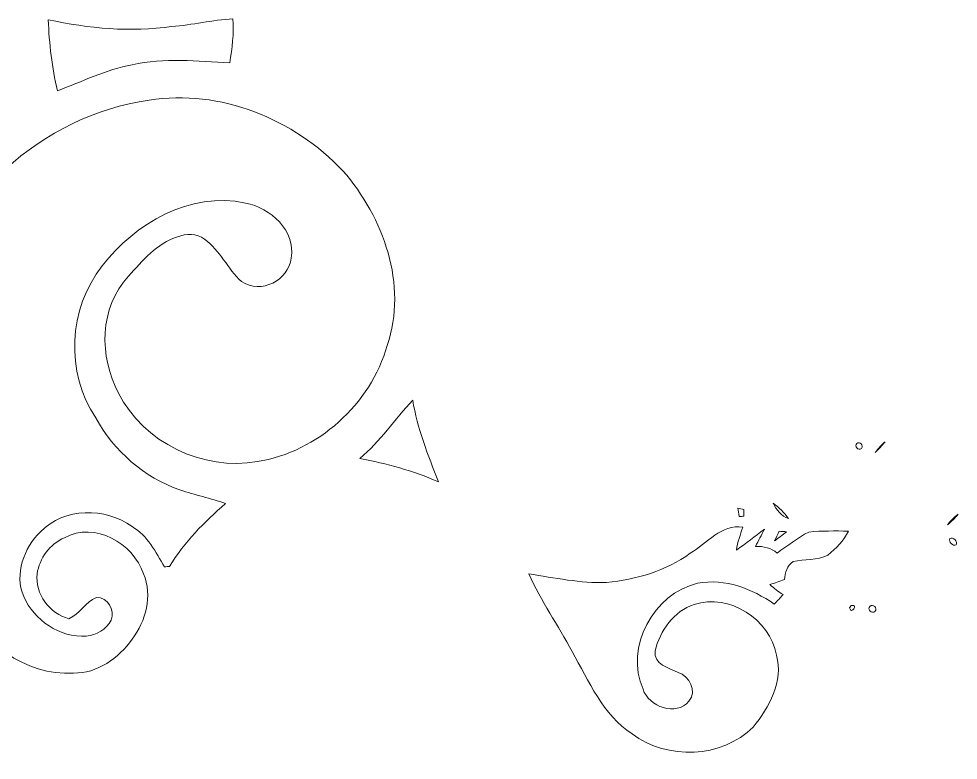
# Model space of a CAD drawing. Header units: centimetres. Extents: x -16.3 to 16.1, y -13.3 to 13.3.
# Drawn here: x 0.69 to 15.36, y -11.3 to 0.27 of the extents above; entities that cross this region are included whole.
import ezdxf

# ---------------------------------------------------------------- set-up
doc = ezdxf.new("R2010")
doc.units = ezdxf.units.CM
doc.header["$MEASUREMENT"] = 0
doc.layers.add('Layer 1', color=7, linetype='Continuous')

msp = doc.modelspace()

# ---------------------------------------------------------------- linework, layer by layer
at = {"layer": 'Layer 1', "color": 8, "lineweight": 9}
for points, knots in [([(3.0802, 0.15293), (2.43779, 0.05944), (1.7848, 0.11941), (1.15333, 0.25735), (1.15333, 0.25735), (1.16673, -0.11624), (1.21295, -0.48772), (1.29479, -0.85249), (1.29479, -0.85249), (1.68002, -0.7082), (2.05503, -0.52299), (2.46249, -0.4475), (2.46249, -0.4475), (2.96308, -0.32861), (3.48025, -0.39353), (3.98825, -0.41646), (3.98825, -0.41646), (4.01682, -0.18891), (4.05775, 0.04216), (4.03517, 0.27146), (4.03517, 0.27146), (3.7152, 0.25276), (3.40052, 0.17198), (3.0802, 0.15293), (3.0802, 0.15293), (3.0802, 0.15293), (3.0802, 0.15293), (3.0802, 0.15293)], [0, 0, 0, 0, 0.125, 0.125, 0.125, 0.125, 0.25, 0.25, 0.25, 0.25, 0.375, 0.375, 0.375, 0.375, 0.5, 0.5, 0.5, 0.5, 0.625, 0.625, 0.625, 0.625, 0.75, 0.75, 0.75, 0.75, 1, 1, 1, 1]), ([(2.7253, -0.99995), (1.05314, -1.23243), (-0.3936, -2.56346), (-0.81658, -4.19118), (-0.81658, -4.19118), (-0.94676, -4.63744), (-1.00038, -5.1144), (-0.90337, -5.57336), (-0.90337, -5.57336), (-0.71745, -6.31455), (-0.75379, -7.10018), (-0.94605, -7.83643), (-0.94605, -7.83643), (-1.13832, -8.55574), (-1.54683, -9.19286), (-2.01779, -9.76119), (-2.01779, -9.76119), (-1.90843, -9.81093), (-1.78708, -9.85397), (-1.70594, -9.94604), (-1.70594, -9.94604), (-1.64314, -10.08927), (-1.6636, -10.25402), (-1.61633, -10.40289), (-1.61633, -10.40289), (-1.51791, -10.56587), (-1.38103, -10.69957), (-1.24662, -10.83257), (-1.24662, -10.83257), (-1.21946, -10.82622), (-1.16583, -10.81282), (-1.13902, -10.80611), (-1.13902, -10.80611), (-1.13726, -10.62867), (-1.14255, -10.45157), (-1.1556, -10.27554), (-1.1556, -10.27554), (-1.25121, -10.08821), (-1.39655, -9.93158), (-1.5232, -9.76507), (-1.5232, -9.76507), (-1.47557, -9.65888), (-1.43253, -9.54846), (-1.39302, -9.43945), (-1.39302, -9.43945), (-1.30695, -9.47649), (-1.22122, -9.5153), (-1.1355, -9.55481), (-1.1355, -9.55481), (-1.25191, -9.41899), (-1.37397, -9.28353), (-1.44523, -9.11772), (-1.44523, -9.11772), (-1.33164, -9.15546), (-1.22404, -9.20838), (-1.11715, -9.26235), (-1.11715, -9.26235), (-1.10375, -9.15441), (-1.09352, -9.04327), (-1.08011, -8.93709), (-1.08011, -8.93709), (-1.05436, -8.93038), (-1.0032, -8.91769), (-0.9778, -8.91133), (-0.9778, -8.91133), (-0.95523, -9.0267), (-0.94747, -9.14206), (-0.94112, -9.25989), (-0.94112, -9.25989), (-0.82752, -9.21438), (-0.70863, -9.18051), (-0.58552, -9.17662), (-0.58552, -9.17662), (-0.69382, -9.32868), (-0.82928, -9.45709), (-0.95981, -9.58938), (-0.95981, -9.58938), (-0.85398, -9.54634), (-0.74815, -9.50225), (-0.6402, -9.46449), (-0.6402, -9.46449), (-0.63385, -9.57951), (-0.56541, -9.70157), (-0.59081, -9.82044), (-0.59081, -9.82044), (-0.69064, -10.00425), (-0.87303, -10.12843), (-0.9778, -10.3094), (-0.9778, -10.3094), (-0.98839, -10.49355), (-0.98839, -10.67841), (-0.97816, -10.86362), (-0.97816, -10.86362), (-0.81376, -10.75567), (-0.65043, -10.63537), (-0.546, -10.46498), (-0.546, -10.46498), (-0.4571, -10.31786), (-0.4691, -10.13866), (-0.42042, -9.97955), (-0.42042, -9.97955), (-0.3234, -9.91394), (-0.2084, -9.88113), (-0.10927, -9.81975), (-0.10927, -9.81975), (-0.04224, -9.7566), (0.00504, -9.67617), (0.05936, -9.60314), (0.05936, -9.60314), (-0.22674, -9.21509), (-0.4437, -8.74236), (-0.39219, -8.24918), (-0.39219, -8.24918), (-0.38161, -8.07314), (-0.37985, -7.86183), (-0.21722, -7.75247), (-0.21722, -7.75247), (-0.183, -8.08301), (-0.24403, -8.42062), (-0.14913, -8.74519), (-0.14913, -8.74519), (0.07524, -9.45145), (0.79385, -9.99119), (1.54491, -9.93687), (1.54491, -9.93687), (1.9185, -9.94816), (2.25258, -9.70262), (2.46072, -9.41017), (2.46072, -9.41017), (2.67768, -9.12407), (2.78069, -8.73284), (2.64134, -8.38923), (2.64134, -8.38923), (2.4766, -7.91334), (1.87828, -7.56479), (1.40556, -7.82585), (1.40556, -7.82585), (1.17555, -7.92216), (1.01786, -8.14617), (0.9787, -8.38888), (0.9787, -8.38888), (0.94307, -8.70321), (1.17626, -9.00942), (1.47577, -9.09019), (1.47577, -9.09019), (1.64369, -9.01399), (1.73612, -8.8302), (1.9051, -8.75611), (1.9051, -8.75611), (2.07937, -8.75259), (2.20037, -8.95297), (2.13264, -9.11384), (2.13264, -9.11384), (2.06173, -9.25953), (1.90298, -9.34596), (1.74599, -9.36219), (1.74599, -9.36219), (1.33501, -9.38901), (0.93284, -9.11206), (0.76986, -8.74272), (0.76986, -8.74272), (0.61922, -8.39206), (0.77338, -7.98776), (1.03162, -7.73271), (1.03162, -7.73271), (1.39886, -7.35277), (2.0455, -7.34713), (2.46072, -7.65228), (2.46072, -7.65228), (2.70308, -7.79198), (2.82902, -8.04951), (2.96766, -8.28058), (2.96766, -8.28058), (2.98742, -8.27881), (3.02728, -8.27529), (3.04739, -8.27352), (3.04739, -8.27352), (3.27317, -7.89392), (3.5882, -7.57961), (3.92052, -7.29315), (3.92052, -7.29315), (3.68698, -7.20954), (3.4425, -7.1591), (3.20755, -7.08078), (3.20755, -7.08078), (2.6484, -6.88605), (2.18062, -6.47436), (1.89592, -5.95683), (1.89592, -5.95683), (1.41509, -5.25445), (1.46659, -4.24586), (1.99647, -3.58299), (1.99647, -3.58299), (2.50658, -2.91836), (3.36842, -2.41776), (4.22884, -2.60368), (4.22884, -2.60368), (4.61937, -2.67635), (5.02118, -3.03301), (4.94428, -3.46199), (4.94428, -3.46199), (4.90547, -3.80841), (4.47191, -4.03349), (4.16852, -3.82676), (4.16852, -3.82676), (3.9498, -3.63167), (3.8362, -3.33887), (3.59208, -3.16883), (3.59208, -3.16883), (3.47143, -3.07534), (3.30562, -3.07499), (3.1691, -3.1332), (3.1691, -3.1332), (2.84701, -3.23197), (2.62159, -3.5015), (2.40745, -3.74597), (2.40745, -3.74597), (1.94884, -4.22857), (1.94214, -5.00433), (2.25082, -5.56772), (2.25082, -5.56772), (2.63464, -6.3463), (3.5688, -6.78374), (4.41617, -6.6391), (4.41617, -6.6391), (5.36267, -6.48423), (6.18182, -5.74446), (6.44464, -4.82406), (6.44464, -4.82406), (6.76426, -3.87861), (6.38608, -2.82663), (5.75214, -2.10203), (5.75214, -2.10203), (4.99155, -1.29346), (3.83691, -0.81721), (2.7253, -0.99995), (2.7253, -0.99995), (2.7253, -0.99995), (2.7253, -0.99995), (2.7253, -0.99995)], [0, 0, 0, 0, 0.01639344, 0.01639344, 0.01639344, 0.01639344, 0.03278689, 0.03278689, 0.03278689, 0.03278689, 0.04918033, 0.04918033, 0.04918033, 0.04918033, 0.06557377, 0.06557377, 0.06557377, 0.06557377, 0.08196721, 0.08196721, 0.08196721, 0.08196721, 0.09836066, 0.09836066, 0.09836066, 0.09836066, 0.1147541, 0.1147541, 0.1147541, 0.1147541, 0.13114754, 0.13114754, 0.13114754, 0.13114754, 0.14754098, 0.14754098, 0.14754098, 0.14754098, 0.16393443, 0.16393443, 0.16393443, 0.16393443, 0.18032787, 0.18032787, 0.18032787, 0.18032787, 0.19672131, 0.19672131, 0.19672131, 0.19672131, 0.21311475, 0.21311475, 0.21311475, 0.21311475, 0.2295082, 0.2295082, 0.2295082, 0.2295082, 0.24590164, 0.24590164, 0.24590164, 0.24590164, 0.26229508, 0.26229508, 0.26229508, 0.26229508, 0.27868852, 0.27868852, 0.27868852, 0.27868852, 0.29508197, 0.29508197, 0.29508197, 0.29508197, 0.31147541, 0.31147541, 0.31147541, 0.31147541, 0.32786885, 0.32786885, 0.32786885, 0.32786885, 0.3442623, 0.3442623, 0.3442623, 0.3442623, 0.36065574, 0.36065574, 0.36065574, 0.36065574, 0.37704918, 0.37704918, 0.37704918, 0.37704918, 0.39344262, 0.39344262, 0.39344262, 0.39344262, 0.40983607, 0.40983607, 0.40983607, 0.40983607, 0.42622951, 0.42622951, 0.42622951, 0.42622951, 0.44262295, 0.44262295, 0.44262295, 0.44262295, 0.45901639, 0.45901639, 0.45901639, 0.45901639, 0.47540984, 0.47540984, 0.47540984, 0.47540984, 0.49180328, 0.49180328, 0.49180328, 0.49180328, 0.50819672, 0.50819672, 0.50819672, 0.50819672, 0.52459016, 0.52459016, 0.52459016, 0.52459016, 0.54098361, 0.54098361, 0.54098361, 0.54098361, 0.55737705, 0.55737705, 0.55737705, 0.55737705, 0.57377049, 0.57377049, 0.57377049, 0.57377049, 0.59016393, 0.59016393, 0.59016393, 0.59016393, 0.60655738, 0.60655738, 0.60655738, 0.60655738, 0.62295082, 0.62295082, 0.62295082, 0.62295082, 0.63934426, 0.63934426, 0.63934426, 0.63934426, 0.6557377, 0.6557377, 0.6557377, 0.6557377, 0.67213115, 0.67213115, 0.67213115, 0.67213115, 0.68852459, 0.68852459, 0.68852459, 0.68852459, 0.70491803, 0.70491803, 0.70491803, 0.70491803, 0.72131148, 0.72131148, 0.72131148, 0.72131148, 0.73770492, 0.73770492, 0.73770492, 0.73770492, 0.75409836, 0.75409836, 0.75409836, 0.75409836, 0.7704918, 0.7704918, 0.7704918, 0.7704918, 0.78688525, 0.78688525, 0.78688525, 0.78688525, 0.80327869, 0.80327869, 0.80327869, 0.80327869, 0.81967213, 0.81967213, 0.81967213, 0.81967213, 0.83606557, 0.83606557, 0.83606557, 0.83606557, 0.85245902, 0.85245902, 0.85245902, 0.85245902, 0.86885246, 0.86885246, 0.86885246, 0.86885246, 0.8852459, 0.8852459, 0.8852459, 0.8852459, 0.90163934, 0.90163934, 0.90163934, 0.90163934, 0.91803279, 0.91803279, 0.91803279, 0.91803279, 0.93442623, 0.93442623, 0.93442623, 0.93442623, 0.95081967, 0.95081967, 0.95081967, 0.95081967, 0.96721311, 0.96721311, 0.96721311, 0.96721311, 1, 1, 1, 1]), ([(6.01566, -6.58795), (6.43406, -6.67403), (6.85033, -6.77633), (7.24121, -6.95272), (7.24121, -6.95272), (7.08282, -6.53609), (6.91066, -6.12158), (6.84152, -5.67814), (6.84152, -5.67814), (6.56106, -5.97659), (6.33422, -6.32478), (6.01566, -6.58795), (6.01566, -6.58795), (6.01566, -6.58795), (6.01566, -6.58795), (6.01566, -6.58795)], [0, 0, 0, 0, 0.2, 0.2, 0.2, 0.2, 0.4, 0.4, 0.4, 0.4, 0.6, 0.6, 0.6, 0.6, 1, 1, 1, 1]), ([(13.77254, -6.35406), (13.72915, -6.39533), (13.79794, -6.474), (13.8438, -6.43237), (13.8438, -6.43237), (13.88825, -6.39039), (13.81805, -6.31243), (13.77254, -6.35406), (13.77254, -6.35406), (13.77254, -6.35406), (13.77254, -6.35406), (13.77254, -6.35406)], [0, 0, 0, 0, 0.25, 0.25, 0.25, 0.25, 0.5, 0.5, 0.5, 0.5, 1, 1, 1, 1]), ([(14.06147, -6.49552), (14.11685, -6.44402), (14.168, -6.38792), (14.21422, -6.32831), (14.21422, -6.32831), (14.15813, -6.37911), (14.10733, -6.4352), (14.06147, -6.49552), (14.06147, -6.49552), (14.06147, -6.49552), (14.06147, -6.49552), (14.06147, -6.49552)], [0, 0, 0, 0, 0.25, 0.25, 0.25, 0.25, 0.5, 0.5, 0.5, 0.5, 1, 1, 1, 1]), ([(12.46691, -7.28751), (12.51912, -7.39123), (12.5932, -7.48542), (12.70539, -7.5281), (12.70539, -7.5281), (12.64012, -7.43462), (12.55793, -7.35524), (12.46691, -7.28751), (12.46691, -7.28751), (12.46691, -7.28751), (12.46691, -7.28751), (12.46691, -7.28751)], [0, 0, 0, 0, 0.25, 0.25, 0.25, 0.25, 0.5, 0.5, 0.5, 0.5, 1, 1, 1, 1]), ([(11.91446, -7.3623), (11.92116, -7.40569), (11.92822, -7.44908), (11.93563, -7.49318), (11.93563, -7.49318), (11.95468, -7.49283), (11.99242, -7.49212), (12.01147, -7.49177), (12.01147, -7.49177), (12.01112, -7.45649), (12.01077, -7.42156), (12.01112, -7.38699), (12.01112, -7.38699), (11.98678, -7.38064), (11.93845, -7.36829), (11.91446, -7.3623), (11.91446, -7.3623), (11.91446, -7.3623), (11.91446, -7.3623), (11.91446, -7.3623)], [0, 0, 0, 0, 0.16666667, 0.16666667, 0.16666667, 0.16666667, 0.33333333, 0.33333333, 0.33333333, 0.33333333, 0.5, 0.5, 0.5, 0.5, 0.66666667, 0.66666667, 0.66666667, 0.66666667, 1, 1, 1, 1]), ([(15.18577, -7.62617), (15.24821, -7.57784), (15.3043, -7.5214), (15.35298, -7.45896), (15.35298, -7.45896), (15.29019, -7.50694), (15.23375, -7.56338), (15.18577, -7.62617), (15.18577, -7.62617), (15.18577, -7.62617), (15.18577, -7.62617), (15.18577, -7.62617)], [0, 0, 0, 0, 0.25, 0.25, 0.25, 0.25, 0.5, 0.5, 0.5, 0.5, 1, 1, 1, 1]), ([(11.17363, -8.06609), (10.79545, -8.34725), (10.32978, -8.47636), (9.86729, -8.52399), (9.86729, -8.52399), (9.45736, -8.53846), (9.0552, -8.45203), (8.65303, -8.38993), (8.65303, -8.38993), (8.84247, -8.81257), (9.11305, -9.19251), (9.32789, -9.60244), (9.32789, -9.60244), (9.59248, -10.05857), (9.80626, -10.5888), (10.26487, -10.88761), (10.26487, -10.88761), (10.81732, -11.29753), (11.66011, -11.27213), (12.15647, -10.78001), (12.15647, -10.78001), (12.40729, -10.47274), (12.62742, -10.06704), (12.52018, -9.65781), (12.52018, -9.65781), (12.41258, -9.10079), (11.78605, -8.68486), (11.23501, -8.86866), (11.23501, -8.86866), (10.91716, -8.96707), (10.70196, -9.28106), (10.62329, -9.59326), (10.62329, -9.59326), (10.60001, -9.80317), (10.83955, -9.85679), (10.9863, -9.92664), (10.9863, -9.92664), (11.1581, -9.98448), (11.28546, -10.2212), (11.15211, -10.37467), (11.15211, -10.37467), (10.95632, -10.62196), (10.52381, -10.46004), (10.43597, -10.1891), (10.43597, -10.1891), (10.14387, -9.53647), (10.60177, -8.69544), (11.28757, -8.5374), (11.28757, -8.5374), (11.72008, -8.45697), (12.13671, -8.6203), (12.48525, -8.86231), (12.48525, -8.86231), (12.53076, -8.81292), (12.57627, -8.76388), (12.62107, -8.71379), (12.62107, -8.71379), (12.54946, -8.66616), (12.48032, -8.61536), (12.41682, -8.55821), (12.41682, -8.55821), (12.4916, -8.5307), (12.56675, -8.50423), (12.64259, -8.47813), (12.64259, -8.47813), (12.65529, -8.37477), (12.68316, -8.25624), (12.77877, -8.19872), (12.77877, -8.19872), (12.9548, -8.15076), (13.15553, -8.1899), (13.31957, -8.09678), (13.31957, -8.09678), (13.45257, -7.99765), (13.56722, -7.871), (13.64272, -7.72213), (13.64272, -7.72213), (13.43599, -7.72037), (13.22891, -7.71613), (13.02395, -7.73695), (13.02395, -7.73695), (12.84756, -7.82937), (12.68951, -7.95002), (12.52935, -8.06644), (12.52935, -8.06644), (12.43481, -7.98319), (12.31451, -7.96026), (12.1928, -7.96061), (12.1928, -7.96061), (12.2376, -7.87135), (12.28488, -7.78387), (12.32968, -7.69497), (12.32968, -7.69497), (12.18363, -7.80186), (12.04217, -7.91475), (11.89435, -8.01917), (11.89435, -8.01917), (11.91164, -7.89464), (11.95432, -7.77681), (11.99419, -7.65863), (11.99419, -7.65863), (11.65517, -7.61206), (11.43856, -7.91228), (11.17363, -8.06609), (11.17363, -8.06609), (11.17363, -8.06609), (11.17363, -8.06609), (11.17363, -8.06609)], [0, 0, 0, 0, 0.03571429, 0.03571429, 0.03571429, 0.03571429, 0.07142857, 0.07142857, 0.07142857, 0.07142857, 0.10714286, 0.10714286, 0.10714286, 0.10714286, 0.14285714, 0.14285714, 0.14285714, 0.14285714, 0.17857143, 0.17857143, 0.17857143, 0.17857143, 0.21428571, 0.21428571, 0.21428571, 0.21428571, 0.25, 0.25, 0.25, 0.25, 0.28571429, 0.28571429, 0.28571429, 0.28571429, 0.32142857, 0.32142857, 0.32142857, 0.32142857, 0.35714286, 0.35714286, 0.35714286, 0.35714286, 0.39285714, 0.39285714, 0.39285714, 0.39285714, 0.42857143, 0.42857143, 0.42857143, 0.42857143, 0.46428571, 0.46428571, 0.46428571, 0.46428571, 0.5, 0.5, 0.5, 0.5, 0.53571429, 0.53571429, 0.53571429, 0.53571429, 0.57142857, 0.57142857, 0.57142857, 0.57142857, 0.60714286, 0.60714286, 0.60714286, 0.60714286, 0.64285714, 0.64285714, 0.64285714, 0.64285714, 0.67857143, 0.67857143, 0.67857143, 0.67857143, 0.71428571, 0.71428571, 0.71428571, 0.71428571, 0.75, 0.75, 0.75, 0.75, 0.78571429, 0.78571429, 0.78571429, 0.78571429, 0.82142857, 0.82142857, 0.82142857, 0.82142857, 0.85714286, 0.85714286, 0.85714286, 0.85714286, 0.89285714, 0.89285714, 0.89285714, 0.89285714, 0.92857143, 0.92857143, 0.92857143, 0.92857143, 1, 1, 1, 1]), ([(12.56145, -7.72425), (12.53747, -7.77434), (12.51348, -7.82444), (12.48949, -7.87453), (12.48949, -7.87453), (12.55263, -7.82867), (12.61508, -7.78175), (12.67646, -7.73342), (12.67646, -7.73342), (12.64788, -7.7313), (12.59038, -7.72636), (12.56145, -7.72425), (12.56145, -7.72425), (12.56145, -7.72425), (12.56145, -7.72425), (12.56145, -7.72425)], [0, 0, 0, 0, 0.2, 0.2, 0.2, 0.2, 0.4, 0.4, 0.4, 0.4, 0.6, 0.6, 0.6, 0.6, 1, 1, 1, 1]), ([(15.22634, -7.84031), (15.19882, -7.89005), (15.27396, -7.96519), (15.32441, -7.93838), (15.32441, -7.93838), (15.35545, -7.88688), (15.27749, -7.80891), (15.22634, -7.84031), (15.22634, -7.84031), (15.22634, -7.84031), (15.22634, -7.84031), (15.22634, -7.84031)], [0, 0, 0, 0, 0.25, 0.25, 0.25, 0.25, 0.5, 0.5, 0.5, 0.5, 1, 1, 1, 1]), ([(13.68646, -8.88136), (13.67941, -8.89124), (13.66494, -8.91133), (13.65753, -8.92122), (13.65753, -8.92122), (13.68717, -9.03199), (13.80429, -8.86231), (13.68646, -8.88136), (13.68646, -8.88136), (13.68646, -8.88136), (13.68646, -8.88136), (13.68646, -8.88136)], [0, 0, 0, 0, 0.25, 0.25, 0.25, 0.25, 0.5, 0.5, 0.5, 0.5, 1, 1, 1, 1]), ([(13.9775, -8.89653), (13.92882, -8.94309), (14.00925, -9.02352), (14.05653, -8.97555), (14.05653, -8.97555), (14.1045, -8.92828), (14.02407, -8.84784), (13.9775, -8.89653), (13.9775, -8.89653), (13.9775, -8.89653), (13.9775, -8.89653), (13.9775, -8.89653)], [0, 0, 0, 0, 0.25, 0.25, 0.25, 0.25, 0.5, 0.5, 0.5, 0.5, 1, 1, 1, 1])]:
    msp.add_open_spline(points, degree=3, knots=knots, dxfattribs=at)

doc.saveas('drawing.dxf')
